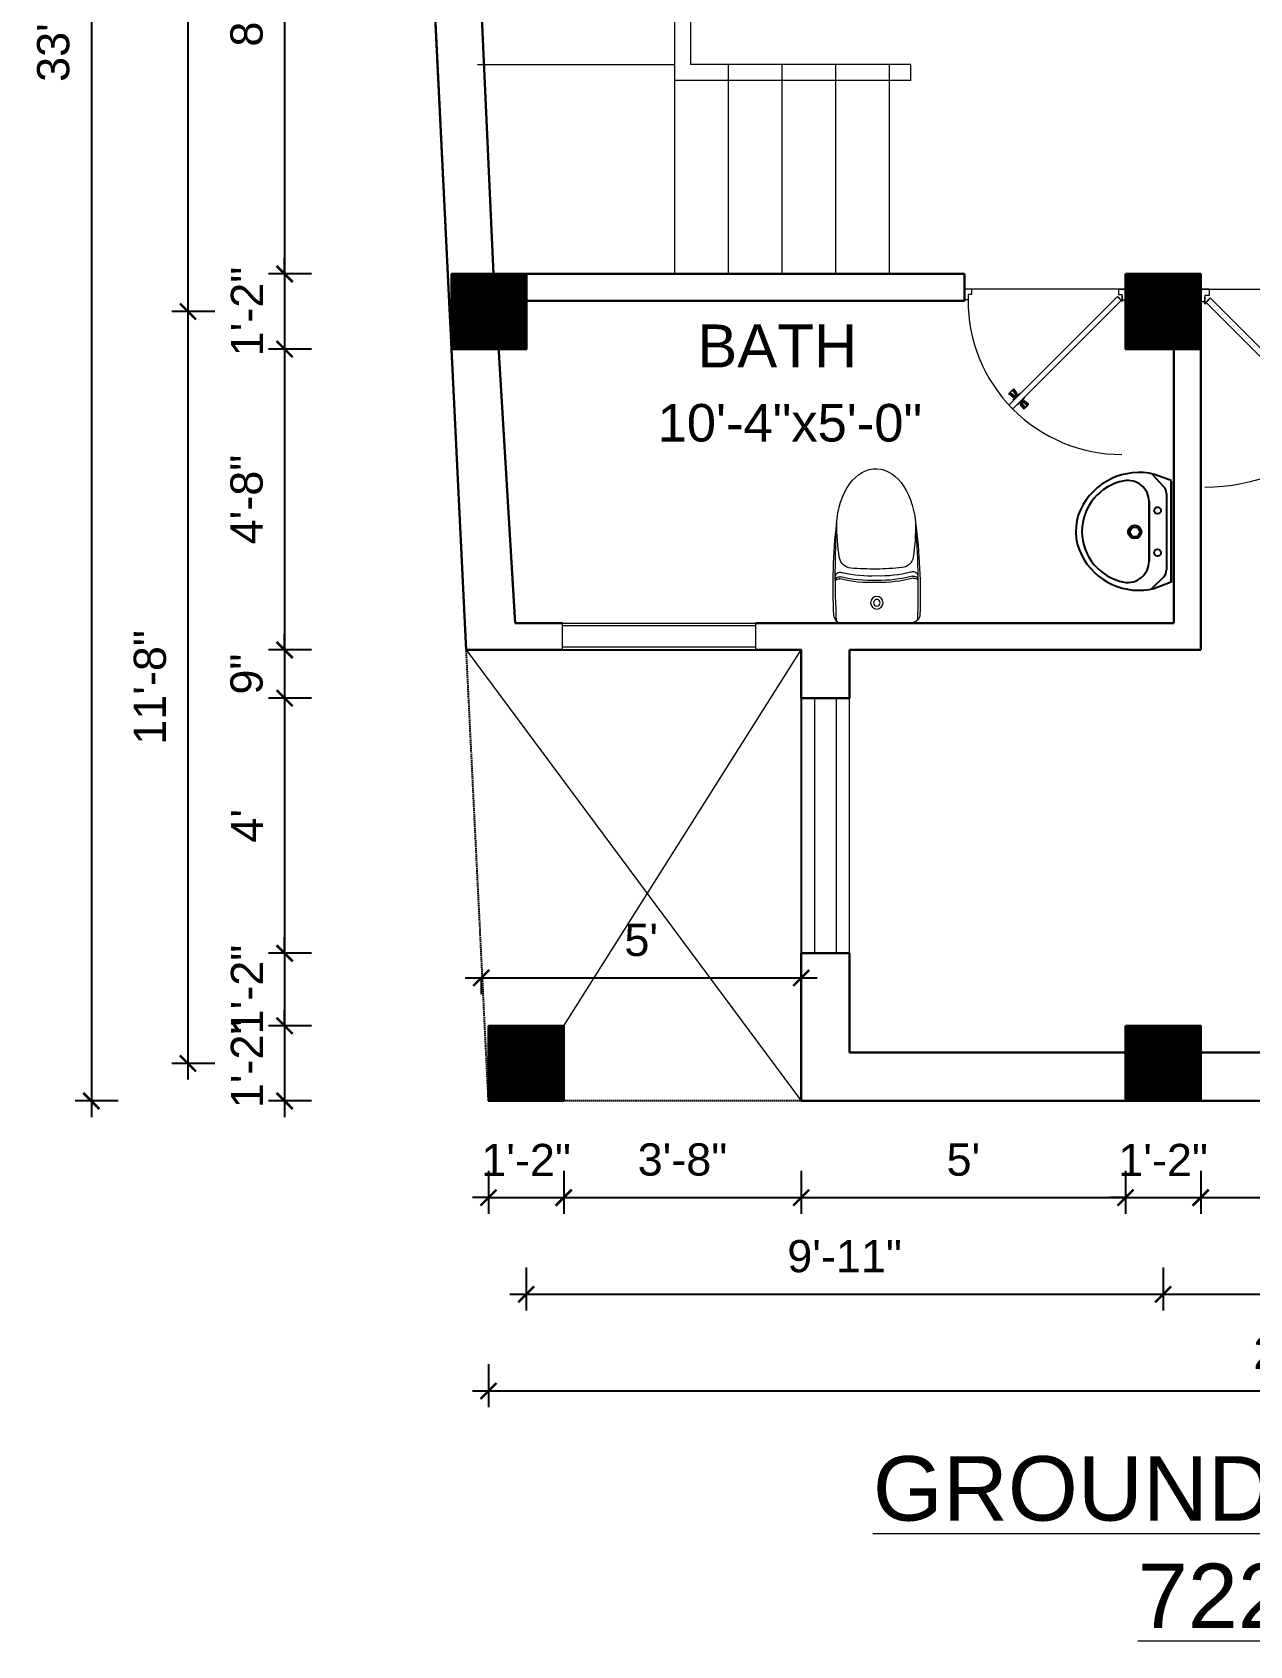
# Model space of a CAD drawing. Header units: inches. Extents: x -6683 to 26091, y -5972 to 4741.
# Drawn here: x 18865.5 to 19092.3, y -2571.6 to -2271.2 of the extents above; entities that cross this region are included whole.
import ezdxf

# ---------------------------------------------------------------- set-up
doc = ezdxf.new("R2010")
doc.units = ezdxf.units.IN
doc.header["$MEASUREMENT"] = 0
doc.linetypes.add('HIDDEN', pattern=[0.375, 0.25, -0.125])
for name, color, linetype, lineweight in [('A-FURN', 9, 'Continuous', 5), ('Dimension-0.13', 114, 'Continuous', 13), ('hatch-.09', 8, 'Continuous', 9), ('Label', 7, 'Continuous', 13), ('PUERTAS', 7, 'Continuous', 9), ('stair', 201, 'Continuous', 13), ('Text', 7, 'Continuous', 13), ('WALL', 12, 'Continuous', 30), ('wall2', 1, 'Continuous', 15), ('windoow', 4, 'Continuous', 5)]:
    doc.layers.add(name, color=color, linetype=linetype, lineweight=lineweight)
doc.layers.add('furniture', color=253, linetype='Continuous')
doc.styles.add('arial 1000', font='arial.ttf')
doc.styles.add('dim', font='arial.ttf', dxfattribs={"height": 7})
doc.styles.get("Standard").update_dxf_attribs({"font": 'arial.ttf'})
doc.dimstyles.new("1-8'", dxfattribs={"dimtxt": 6, "dimasz": 3, "dimexe": 3, "dimexo": 6, "dimgap": 4, "dimtad": 1, "dimdec": 0, "dimzin": 0, "dimdsep": 46, "dimlunit": 4, "dimtxsty": 'arial 1000', "dimblk": 'ARCHTICK', "dimcen": 8, "dimdle": 3, "dimclrt": 7, "dimazin": 0, "dimtfac": 1, "dimtdec": 0, "dimtix": 1, "dimtmove": 2, "dimatfit": 3, "dimfxl": 5, "dimfxlon": 1, "dimarcsym": 0})

# ---------------------------------------------------------------- blocks, each defined once
blk = doc.blocks.new('_ArchTick')
at = {"color": 0, "const_width": 0.15}
blk.add_lwpolyline([(-0.5, -0.5), (0.5, 0.5)], dxfattribs=at)
blk = doc.blocks.new('*D236')
at = {"layer": 'Defpoints', "color": 0, "transparency": 16777216}
for p in [(18949.11, -2442.66), (19008.7, -2442.66), (19008.7, -2447.26)]:
    blk.add_point(p, dxfattribs=at)
at = {"layer": 'wall2', "color": 0, "lineweight": -2, "transparency": 16777216}
for p, q in [((18946.11, -2447.26), (19011.7, -2447.26)), ((18949.11, -2447.26), (18949.11, -2450.26)), ((19008.7, -2447.26), (19008.7, -2450.26))]:
    blk.add_line(p, q, dxfattribs=at)
at = {"layer": 'wall2', "color": 0, "lineweight": -2, "transparency": 16777216, "xscale": 3, "yscale": 3, "zscale": 3, "rotation": 180}
blk.add_blockref('_ArchTick', (18949.11, -2447.26), dxfattribs=at)
at = {"layer": 'wall2', "color": 0, "lineweight": -2, "transparency": 16777216, "xscale": 3, "yscale": 3, "zscale": 3}
blk.add_blockref('_ArchTick', (19008.7, -2447.26), dxfattribs=at)
at = {"layer": 'wall2', "color": 7, "transparency": 16777216, "insert": (18978.91, -2440.21), "char_height": 6, "attachment_point": 5, "style": 'arial 1000'}
blk.add_mtext("5'", dxfattribs=at)
blk = doc.blocks.new('2ft6in')
at = {"layer": 'PUERTAS', "color": 2}
for p, q in [((0.84, 2.1), (21.02, 22.28)), ((21.71, 21.6), (1.47, 1.37)), ((18.33, 21.76), (18.31, 21.77)), ((21.71, 21.6), (21.02, 22.28)), ((21.18, 18.9), (21.2, 18.89)), ((0, 2), (0, 0)), ((0.6, 2), (0, 2)), ((1.33, 0), (0, 0)), ((0.6, 1.26), (0.6, 2.04)), ((0.67, 1.26), (0.6, 1.26)), ((0.67, 1.26), (0.67, 2.01)), ((0.67, 1), (0.67, 1.26)), ((1.33, 1), (0.67, 1)), ((1.31, 1.53), (0.79, 2.06)), ((1.36, 1.58), (0.81, 2.12)), ((1.36, 1.58), (1.31, 1.53)), ((1.47, 1.37), (1.31, 1.53)), ((1.33, 0), (1.33, 1)), ((28.67, 0), (28.67, 1)), ((28.67, 1), (29.33, 1)), ((28.67, 0), (30, 0)), ((29.33, 1), (29.33, 2)), ((29.33, 2), (30, 2)), ((30, 0), (30, 2))]:
    blk.add_line(p, q, dxfattribs=at)
at = {"layer": 'PUERTAS', "color": 8}
for p, q in [((18.81, 20.78), (18.04, 21.4)), ((18.86, 20.83), (18.08, 21.46)), ((18.95, 20.92), (18.2, 21.58)), ((18.44, 21.9), (18.31, 21.77)), ((19.07, 21.03), (18.34, 21.72)), ((18.44, 21.9), (18.56, 22.02)), ((18.58, 22.01), (18.56, 22.02)), ((19.3, 21.26), (18.61, 22)), ((19.42, 21.38), (18.75, 22.14)), ((19.51, 21.48), (18.88, 22.26)), ((19.55, 21.53), (18.93, 22.3)), ((19.4, 21.08), (19.31, 21.17)), ((19.47, 21.15), (19.38, 21.24)), ((19.51, 21.19), (19.42, 21.28)), ((19.53, 21.21), (19.44, 21.3)), ((19.7, 21.06), (19.51, 21.01)), ((19.89, 21.24), (19.58, 21.08)), ((20.07, 21.42), (19.64, 21.15)), ((18.91, 20.27), (19.19, 20.69)), ((19.13, 20.8), (19.03, 20.9)), ((19.15, 20.82), (19.05, 20.92)), ((19.09, 20.44), (19.25, 20.76)), ((19.19, 20.87), (19.1, 20.96)), ((19.25, 20.93), (19.16, 21.02)), ((19.28, 20.63), (19.32, 20.83)), ((19.43, 20.78), (19.4, 20.9)), ((19.55, 20.91), (19.43, 20.94)), ((19.69, 19.49), (20.12, 19.76)), ((19.87, 19.67), (20.18, 19.83)), ((20.06, 19.85), (20.25, 19.9)), ((20.21, 20), (20.33, 19.97)), ((20.21, 19.38), (20.83, 18.61)), ((20.23, 19.7), (20.32, 19.61)), ((20.25, 19.72), (20.34, 19.63)), ((20.25, 19.43), (20.88, 18.65)), ((20.29, 19.76), (20.38, 19.67)), ((20.33, 20.13), (20.36, 20.01)), ((20.34, 19.53), (21, 18.77)), ((20.36, 19.83), (20.45, 19.74)), ((20.48, 20.28), (20.44, 20.08)), ((20.46, 19.64), (21.14, 18.91)), ((20.5, 19.98), (20.6, 19.89)), ((20.67, 20.47), (20.51, 20.15)), ((20.85, 20.64), (20.57, 20.22)), ((20.57, 20.04), (20.66, 19.95)), ((20.61, 20.09), (20.7, 19.99)), ((20.63, 20.11), (20.72, 20.01)), ((20.69, 19.87), (21.42, 19.19)), ((20.81, 19.99), (21.56, 19.33)), ((20.9, 20.08), (21.68, 19.45)), ((20.95, 20.13), (21.72, 19.51)), ((21.32, 19.01), (21.2, 18.89)), ((21.32, 19.01), (21.44, 19.14)), ((21.43, 19.15), (21.44, 19.14)), ((0, 0), (30, 0))]:
    blk.add_line(p, q, dxfattribs=at)
at = {"layer": 'PUERTAS', "color": 1}
for p, q in [((18.06, 21.44), (18.48, 21.86)), ((18.74, 20.79), (18.06, 21.34)), ((18.08, 21.51), (18.45, 21.88)), ((18.11, 21.49), (18.08, 21.51)), ((18.82, 22.25), (18.45, 21.88)), ((18.9, 22.28), (18.48, 21.86)), ((18.84, 22.23), (18.82, 22.25)), ((18.83, 20.8), (19.18, 21.15)), ((19.54, 21.59), (18.99, 22.27)), ((19.02, 20.88), (19.24, 21.1)), ((19.54, 21.5), (19.18, 21.15)), ((19.45, 21.31), (19.24, 21.1)), ((19.55, 21.22), (19.33, 21.01)), ((19.45, 21.41), (19.45, 21.41)), ((19.54, 21.22), (19.45, 21.31)), ((19.64, 21.23), (19.64, 21.23)), ((19.74, 21.24), (19.73, 21.23)), ((20.12, 21.49), (19.74, 21.24)), ((20.22, 21.48), (20.22, 21.49)), ((18.84, 20.21), (19.1, 20.6)), ((18.85, 20.11), (18.84, 20.12)), ((18.92, 20.89), (18.93, 20.88)), ((19.12, 20.8), (19.03, 20.89)), ((19.1, 20.7), (19.11, 20.69)), ((19.1, 20.6), (19.1, 20.6)), ((19.11, 20.79), (19.33, 21.01)), ((19.53, 19.43), (19.54, 19.42)), ((19.64, 19.42), (20.02, 19.67)), ((20.02, 19.67), (20.03, 19.68)), ((20.12, 19.68), (20.12, 19.68)), ((20.21, 19.69), (20.43, 19.9)), ((20.22, 19.41), (20.57, 19.76)), ((20.22, 19.69), (20.31, 19.6)), ((20.22, 19.32), (20.76, 18.64)), ((20.31, 19.6), (20.52, 19.81)), ((20.31, 19.5), (20.31, 19.5)), ((20.65, 20.12), (20.43, 19.9)), ((20.74, 20.03), (20.52, 19.81)), ((20.93, 20.11), (20.57, 19.76)), ((20.64, 20.11), (20.73, 20.02)), ((20.66, 20.31), (20.65, 20.31)), ((20.65, 20.21), (20.65, 20.22)), ((20.91, 20.7), (20.66, 20.31)), ((20.84, 20.02), (20.83, 20.03)), ((20.86, 18.63), (21.28, 19.05)), ((20.91, 20.8), (20.91, 20.79)), ((20.91, 18.68), (20.94, 18.66)), ((20.94, 18.66), (21.31, 19.03)), ((21.02, 20.12), (21.7, 19.57)), ((21.7, 19.47), (21.28, 19.05)), ((21.67, 19.4), (21.31, 19.03)), ((21.65, 19.42), (21.67, 19.4))]:
    blk.add_line(p, q, dxfattribs=at)
at = {"layer": 'PUERTAS', "color": 2}
for radius in [0.129, 0.0627]:
    blk.add_circle((0.68, 2.14), radius, dxfattribs=at)
at = {"layer": 'PUERTAS', "color": 8}
blk.add_arc((0.68, 2.14), 28.65, 359.7285, 90.0333, dxfattribs=at)
at = {"layer": 'PUERTAS', "color": 1}
for centre, start, end in [((18.94, 22.23), 38.9236, 135), ((19.4, 21.36), 315, 45), ((19.49, 21.55), 315, 38.9236), ((19.6, 21.18), 50.2572, 135), ((19.68, 21.28), 230.2572, 315), ((20.17, 21.44), 45, 135), ((18.78, 20.84), 231.0764, 315), ((18.89, 20.16), 135, 225), ((18.97, 20.93), 225, 315), ((19.16, 20.74), 135, 219.7428), ((19.06, 20.65), 315, 39.7428), ((19.59, 19.47), 225, 315), ((20.07, 19.63), 50.2572, 135), ((20.16, 19.73), 230.2572, 315), ((20.27, 19.36), 135, 218.9236), ((20.35, 19.55), 135, 225), ((20.7, 20.26), 135, 219.7428), ((20.6, 20.17), 315, 39.7428), ((20.78, 19.98), 45, 135), ((20.82, 18.68), 218.9236, 315), ((20.87, 20.75), 315, 45), ((20.98, 20.07), 51.0764, 135), ((21.65, 19.52), 315, 51.0764)]:
    blk.add_arc(centre, 0.0667, start, end, dxfattribs=at)
blk = doc.blocks.new('*U40')
at = {"color": 3, "xscale": -1}
blk.add_blockref('2ft6in', (42, 0), dxfattribs=at)
blk = doc.blocks.new('3ft')
at = {"layer": 'PUERTAS', "color": 2}
for p, q in [((1.01, 2.52), (25.23, 26.74)), ((26.05, 25.92), (1.77, 1.64)), ((21.99, 26.11), (21.98, 26.13)), ((26.05, 25.92), (25.23, 26.74)), ((25.42, 22.68), (25.43, 22.67)), ((0, 2.4), (0, 0)), ((0.72, 2.4), (0, 2.4)), ((1.6, 0), (0, 0)), ((0.72, 1.52), (0.72, 2.44)), ((0.8, 1.52), (0.72, 1.52)), ((0.8, 1.52), (0.8, 2.41)), ((0.8, 1.2), (0.8, 1.52)), ((1.6, 1.2), (0.8, 1.2)), ((1.57, 1.84), (0.94, 2.47)), ((1.63, 1.89), (0.97, 2.55)), ((1.63, 1.89), (1.57, 1.84)), ((1.77, 1.64), (1.57, 1.84)), ((1.6, 0), (1.6, 1.2)), ((34.4, 0), (34.4, 1.2)), ((34.4, 1.2), (35.2, 1.2)), ((34.4, 0), (36, 0)), ((35.2, 1.2), (35.2, 2.4)), ((35.2, 2.4), (36, 2.4)), ((36, 0), (36, 2.4))]:
    blk.add_line(p, q, dxfattribs=at)
at = {"layer": 'PUERTAS', "color": 8}
for p, q in [((22.57, 24.94), (21.65, 25.68)), ((22.63, 24.99), (21.69, 25.75)), ((22.74, 25.1), (21.84, 25.9)), ((22.13, 26.28), (21.98, 26.13)), ((22.88, 25.24), (22.01, 26.06)), ((22.13, 26.28), (22.27, 26.42)), ((22.29, 26.41), (22.27, 26.42)), ((23.16, 25.52), (22.34, 26.39)), ((23.3, 25.66), (22.5, 26.56)), ((23.41, 25.77), (22.65, 26.71)), ((22.69, 24.32), (23.02, 24.83)), ((23.46, 25.83), (22.72, 26.75)), ((22.95, 24.96), (22.84, 25.07)), ((22.98, 24.99), (22.86, 25.1)), ((23.03, 25.04), (22.91, 25.15)), ((22.91, 24.53), (23.1, 24.91)), ((23.11, 25.12), (22.99, 25.23)), ((23.13, 24.76), (23.18, 24.99)), ((23.28, 25.3), (23.17, 25.41)), ((23.36, 25.37), (23.25, 25.49)), ((23.31, 24.94), (23.28, 25.08)), ((23.41, 25.43), (23.3, 25.54)), ((23.46, 25.09), (23.32, 25.13)), ((23.44, 25.45), (23.33, 25.56)), ((23.64, 25.27), (23.41, 25.22)), ((23.87, 25.49), (23.49, 25.3)), ((24.08, 25.71), (23.57, 25.38)), ((24.4, 24.15), (24.43, 24.01)), ((24.58, 24.33), (24.52, 24.1)), ((24.8, 24.56), (24.61, 24.18)), ((25.02, 24.77), (24.68, 24.26)), ((24.68, 24.05), (24.79, 23.94)), ((24.73, 24.1), (24.85, 23.99)), ((24.76, 24.13), (24.87, 24.02)), ((25.08, 24.1), (26.02, 23.34)), ((25.14, 24.15), (26.06, 23.41)), ((23.63, 23.38), (24.14, 23.72)), ((23.84, 23.6), (24.22, 23.79)), ((24.07, 23.82), (24.3, 23.88)), ((24.25, 24), (24.39, 23.97)), ((24.25, 23.26), (24.99, 22.34)), ((24.27, 23.64), (24.38, 23.53)), ((24.3, 23.67), (24.41, 23.56)), ((24.3, 23.32), (25.06, 22.38)), ((24.35, 23.72), (24.46, 23.61)), ((24.41, 23.43), (25.2, 22.53)), ((24.43, 23.8), (24.54, 23.69)), ((24.55, 23.57), (25.37, 22.7)), ((24.6, 23.97), (24.72, 23.86)), ((24.83, 23.85), (25.7, 23.03)), ((24.97, 23.99), (25.87, 23.2)), ((25.58, 22.82), (25.43, 22.67)), ((25.58, 22.82), (25.73, 22.97)), ((25.72, 22.98), (25.73, 22.97)), ((0, 0), (36, 0))]:
    blk.add_line(p, q, dxfattribs=at)
at = {"layer": 'PUERTAS', "color": 1}
for p, q in [((21.67, 25.73), (22.17, 26.23)), ((22.49, 24.95), (21.67, 25.61)), ((21.7, 25.82), (22.14, 26.26)), ((21.73, 25.79), (21.7, 25.82)), ((22.58, 26.7), (22.14, 26.26)), ((22.67, 26.73), (22.17, 26.23)), ((22.61, 26.67), (22.58, 26.7)), ((22.6, 24.96), (23.02, 25.38)), ((22.61, 24.25), (22.92, 24.72)), ((22.62, 24.13), (22.61, 24.14)), ((22.7, 25.07), (22.71, 25.06)), ((23.45, 25.91), (22.79, 26.73)), ((22.82, 25.06), (23.08, 25.32)), ((22.94, 24.95), (22.83, 25.07)), ((22.92, 24.72), (22.92, 24.72)), ((22.93, 24.94), (23.19, 25.21)), ((22.93, 24.84), (22.93, 24.83)), ((23.44, 25.81), (23.02, 25.38)), ((23.34, 25.58), (23.08, 25.32)), ((23.46, 25.47), (23.19, 25.21)), ((23.33, 25.7), (23.34, 25.69)), ((23.45, 25.46), (23.33, 25.57)), ((23.57, 25.47), (23.57, 25.47)), ((24.15, 25.79), (23.68, 25.48)), ((23.68, 25.48), (23.68, 25.48)), ((24.27, 25.78), (24.26, 25.79)), ((24.78, 24.15), (24.51, 23.89)), ((25.11, 24.14), (24.69, 23.71)), ((24.77, 24.14), (24.88, 24.03)), ((24.79, 24.38), (24.78, 24.37)), ((24.78, 24.26), (24.78, 24.26)), ((25.1, 24.84), (24.79, 24.38)), ((25.09, 24.96), (25.1, 24.95)), ((25.22, 24.14), (26.03, 23.48)), ((23.44, 23.31), (23.45, 23.3)), ((23.56, 23.3), (24.03, 23.61)), ((24.03, 23.61), (24.03, 23.62)), ((24.14, 23.62), (24.14, 23.62)), ((24.25, 23.62), (24.51, 23.89)), ((24.26, 23.29), (24.69, 23.71)), ((24.26, 23.63), (24.37, 23.52)), ((24.26, 23.18), (24.92, 22.37)), ((24.37, 23.52), (24.63, 23.77)), ((24.37, 23.4), (24.37, 23.4)), ((24.89, 24.03), (24.63, 23.77)), ((25, 24.03), (25, 24.03)), ((25.04, 22.36), (25.54, 22.86)), ((25.1, 22.42), (25.13, 22.39)), ((25.13, 22.39), (25.57, 22.83)), ((26.04, 23.37), (25.54, 22.86)), ((26.01, 23.27), (25.57, 22.83)), ((25.98, 23.3), (26.01, 23.27))]:
    blk.add_line(p, q, dxfattribs=at)
at = {"layer": 'PUERTAS', "color": 2}
for radius in [0.155, 0.0752]:
    blk.add_circle((0.82, 2.56), radius, dxfattribs=at)
at = {"layer": 'PUERTAS', "color": 8}
blk.add_arc((0.82, 2.56), 34.38, 359.7285, 90.0333, dxfattribs=at)
at = {"layer": 'PUERTAS', "color": 1}
for centre, start, end in [((22.54, 25.01), 231.0764, 315), ((22.67, 24.2), 135, 225), ((22.73, 26.68), 38.9236, 135), ((22.77, 25.12), 225, 315), ((22.99, 24.89), 135, 219.7428), ((22.87, 24.78), 315, 39.7428), ((23.28, 25.63), 315, 45), ((23.39, 25.86), 315, 38.9236), ((23.51, 25.41), 50.2572, 135), ((23.62, 25.53), 230.2572, 315), ((24.2, 25.73), 45, 135), ((24.84, 24.31), 135, 219.7428), ((24.72, 24.21), 315, 39.7428), ((24.94, 23.98), 45, 135), ((25.04, 24.89), 315, 45), ((25.17, 24.08), 51.0764, 135), ((23.51, 23.36), 225, 315), ((24.09, 23.56), 50.2572, 135), ((24.2, 23.68), 230.2572, 315), ((24.32, 23.23), 135, 218.9236), ((24.42, 23.46), 135, 225), ((24.98, 22.42), 218.9236, 315), ((25.98, 23.42), 315, 51.0764)]:
    blk.add_arc(centre, 0.08, start, end, dxfattribs=at)
blk = doc.blocks.new('*U43')
at = {"color": 3}
blk.add_blockref('3ft', (0, 0), dxfattribs=at)
blk = doc.blocks.new('A$C2BC6131C')
at = {"layer": 'A-FURN', "color": 8}
for p in [(0, 163.5), (0, -163.5)]:
    blk.add_line(p, (0, 0), dxfattribs=at)
for radius in [29.6, 16.1]:
    blk.add_circle((95.9, 0), radius, dxfattribs=at)
for centre, radius, start, end in [((40, 163.5), 40, 92.59988, 180), ((197, -4116.4), 4311.6, 86.30057, 92.47118), ((155.1, -2371.3), 2577.4, 82.86641, 92.59988), ((793.4, 23.7), 602, 165.61847, 182.25332), ((201.9, 176.4), 18.8, 342.35932, 95.93155), ((192.7, 178.4), 18.2, 343.38126, 66.47238), ((793.4, 23.7), 592, 165.61847, 182.25332), ((773.9, 23.7), 552, 165.61847, 182.45753), ((217.8, 172), 24.1, 332.20328, 71.94045), ((320.7, 115.7), 60, 100.47011, 174.60795), ((468.5, -913.5), 1099.7, 89.65189, 98.29697), ((1633.1, -8.2), 1378.2, 174.60795, 179.65911), ((1633.1, 8.2), 1378.2, 180.34089, 185.39205), ((793.4, -23.7), 602, 177.74668, 194.38153), ((793.4, -23.7), 592, 177.74668, 194.38153), ((773.9, -23.7), 552, 177.54247, 194.38153), ((320.7, -115.7), 60, 185.39205, 259.52989), ((40, -163.5), 40, 180, 267.40012), ((197, 4116.4), 4311.6, 267.52882, 273.69943), ((155.1, 2371.3), 2577.4, 267.40012, 277.13359), ((201.9, -176.4), 18.8, 264.06845, 17.64068), ((192.7, -178.4), 18.2, 293.52762, 16.61874), ((217.8, -172), 24.1, 288.05955, 27.79672), ((468.5, 913.5), 1099.7, 261.70303, 270.34811)]:
    blk.add_arc(centre, radius, start, end, dxfattribs=at)
blk.add_ellipse((440.7, 0), major_axis=(-289.3, 0), ratio=0.648116, start_param=1.570796, end_param=4.592942, dxfattribs=at)
blk = doc.blocks.new('A$C2C8E2855')
at = {"color": 3}
for p, q in [((49.5, -117.7), (20, -196.2)), ((530.2, -117.7), (49.5, -117.7)), ((52.4, -117.7), (529.2, -117.7)), ((110.9, -140.2), (470.9, -140.2)), ((530.2, -117.7), (559.7, -196.2)), ((76.7, -153.7), (18.7, -208.2)), ((149.1, -222.9), (431, -222.9)), ((431, -222.9), (149.1, -222.9)), ((506.5, -155.1), (563.4, -212.8))]:
    blk.add_line(p, q, dxfattribs=at)
for centre, radius in [((190.8, -182.7), 16.3), ((390.8, -182.7), 16.3), ((292.2, -290.1), 31.6), ((292.2, -290.1), 23)]:
    blk.add_circle(centre, radius, dxfattribs=at)
for centre, radius, start, end in [((110.9, -190.2), 50, 90, 133.18096), ((470.9, -190.2), 50, 44.56072, 90), ((318.3, -269.6), 307.1, 166.17513, 244.72963), ((149.1, -322.9), 100, 90, 190.56023), ((261.4, -269.6), 307.1, 297.06391, 13.82487), ((431, -322.9), 100, 349.43977, 90), ((290.1, -296.6), 243.4, 190.56023, 349.43977), ((289.7, -319.1), 250.2, 245.80711, 296.46282), ((318.3, -269.6), 307.1, 266.58899, 266.59358)]:
    blk.add_arc(centre, radius, start, end, dxfattribs=at)
at = {"color": 3, "width": 0.8, "flags": 9}
for tag in ['XSIZE', 'YSIZE']:
    blk.add_attdef(tag, (289.9, -117.7), '', height=0.5, dxfattribs=at)
blk = doc.blocks.new('*D237')
at = {"layer": 'Defpoints', "color": 0, "transparency": 16777216}
for p in [(18950.47, -2470.16), (18964.47, -2470.16), (18964.47, -2488.16)]:
    blk.add_point(p, dxfattribs=at)
at = {"layer": 'Dimension-0.13', "color": 0, "lineweight": -2, "transparency": 16777216}
for p, q in [((18950.47, -2483.16), (18950.47, -2491.16)), ((18964.47, -2483.16), (18964.47, -2491.16)), ((18950.47, -2488.16), (18947.47, -2488.16)), ((18950.47, -2488.16), (18964.47, -2488.16)), ((18964.47, -2488.16), (18967.47, -2488.16))]:
    blk.add_line(p, q, dxfattribs=at)
at = {"layer": 'Dimension-0.13', "color": 0, "lineweight": -2, "transparency": 16777216, "xscale": 3, "yscale": 3, "zscale": 3}
blk.add_blockref('_ArchTick', (18950.47, -2488.16), dxfattribs=at)
at = {"layer": 'Dimension-0.13', "color": 0, "lineweight": -2, "transparency": 16777216, "xscale": 3, "yscale": 3, "zscale": 3, "rotation": 180}
blk.add_blockref('_ArchTick', (18964.47, -2488.16), dxfattribs=at)
at = {"layer": 'Dimension-0.13', "color": 7, "transparency": 16777216, "insert": (18957.47, -2481.15), "char_height": 6, "attachment_point": 5, "style": 'arial 1000'}
blk.add_mtext('1\'-2"', dxfattribs=at)
blk = doc.blocks.new('*D238')
at = {"layer": 'Defpoints', "color": 0, "transparency": 16777216}
for p in [(18964.47, -2470.16), (19008.7, -2470.16), (19008.7, -2488.16)]:
    blk.add_point(p, dxfattribs=at)
at = {"layer": 'Dimension-0.13', "color": 0, "lineweight": -2, "transparency": 16777216}
for p, q in [((18964.47, -2483.16), (18964.47, -2491.16)), ((19008.7, -2483.16), (19008.7, -2491.16)), ((18961.47, -2488.16), (19011.7, -2488.16))]:
    blk.add_line(p, q, dxfattribs=at)
at = {"layer": 'Dimension-0.13', "color": 0, "lineweight": -2, "transparency": 16777216, "xscale": 3, "yscale": 3, "zscale": 3, "rotation": 180}
blk.add_blockref('_ArchTick', (18964.47, -2488.16), dxfattribs=at)
at = {"layer": 'Dimension-0.13', "color": 0, "lineweight": -2, "transparency": 16777216, "xscale": 3, "yscale": 3, "zscale": 3}
blk.add_blockref('_ArchTick', (19008.7, -2488.16), dxfattribs=at)
at = {"layer": 'Dimension-0.13', "color": 7, "transparency": 16777216, "insert": (18986.59, -2481.09), "char_height": 6, "attachment_point": 5, "style": 'arial 1000'}
blk.add_mtext('3\'-8"', dxfattribs=at)
blk = doc.blocks.new('*D239')
at = {"layer": 'Defpoints', "color": 0, "transparency": 16777216}
for p in [(19008.7, -2470.16), (19069.12, -2470.16), (19069.12, -2488.16)]:
    blk.add_point(p, dxfattribs=at)
at = {"layer": 'Dimension-0.13', "color": 0, "lineweight": -2, "transparency": 16777216}
for p, q in [((19008.7, -2483.16), (19008.7, -2491.16)), ((19069.12, -2483.16), (19069.12, -2491.16)), ((19005.7, -2488.16), (19072.12, -2488.16))]:
    blk.add_line(p, q, dxfattribs=at)
at = {"layer": 'Dimension-0.13', "color": 0, "lineweight": -2, "transparency": 16777216, "xscale": 3, "yscale": 3, "zscale": 3, "rotation": 180}
blk.add_blockref('_ArchTick', (19008.7, -2488.16), dxfattribs=at)
at = {"layer": 'Dimension-0.13', "color": 0, "lineweight": -2, "transparency": 16777216, "xscale": 3, "yscale": 3, "zscale": 3}
blk.add_blockref('_ArchTick', (19069.12, -2488.16), dxfattribs=at)
at = {"layer": 'Dimension-0.13', "color": 7, "transparency": 16777216, "insert": (19038.91, -2481.11), "char_height": 6, "attachment_point": 5, "style": 'arial 1000'}
blk.add_mtext("5'", dxfattribs=at)
blk = doc.blocks.new('*D252')
at = {"layer": 'Defpoints', "color": 0, "transparency": 16777216}
for p in [(19069.12, -2470.16), (19083.12, -2470.16), (19083.12, -2488.16)]:
    blk.add_point(p, dxfattribs=at)
at = {"layer": 'Dimension-0.13', "color": 0, "lineweight": -2, "transparency": 16777216}
for p, q in [((19069.12, -2483.16), (19069.12, -2491.16)), ((19083.12, -2483.16), (19083.12, -2491.16)), ((19069.12, -2488.16), (19066.12, -2488.16)), ((19069.12, -2488.16), (19083.12, -2488.16)), ((19083.12, -2488.16), (19086.12, -2488.16))]:
    blk.add_line(p, q, dxfattribs=at)
at = {"layer": 'Dimension-0.13', "color": 0, "lineweight": -2, "transparency": 16777216, "xscale": 3, "yscale": 3, "zscale": 3}
blk.add_blockref('_ArchTick', (19069.12, -2488.16), dxfattribs=at)
at = {"layer": 'Dimension-0.13', "color": 0, "lineweight": -2, "transparency": 16777216, "xscale": 3, "yscale": 3, "zscale": 3, "rotation": 180}
blk.add_blockref('_ArchTick', (19083.12, -2488.16), dxfattribs=at)
at = {"layer": 'Dimension-0.13', "color": 7, "transparency": 16777216, "insert": (19076.12, -2481.15), "char_height": 6, "attachment_point": 5, "style": 'arial 1000'}
blk.add_mtext('1\'-2"', dxfattribs=at)
blk = doc.blocks.new('*D253')
at = {"layer": 'Defpoints', "color": 0, "transparency": 16777216}
for p in [(19083.12, -2470.16), (19242.74, -2470.16), (19242.74, -2488.16)]:
    blk.add_point(p, dxfattribs=at)
at = {"layer": 'Dimension-0.13', "color": 0, "lineweight": -2, "transparency": 16777216}
for p, q in [((19083.12, -2483.16), (19083.12, -2491.16)), ((19242.74, -2483.16), (19242.74, -2491.16)), ((19080.12, -2488.16), (19245.74, -2488.16))]:
    blk.add_line(p, q, dxfattribs=at)
at = {"layer": 'Dimension-0.13', "color": 0, "lineweight": -2, "transparency": 16777216, "xscale": 3, "yscale": 3, "zscale": 3, "rotation": 180}
blk.add_blockref('_ArchTick', (19083.12, -2488.16), dxfattribs=at)
at = {"layer": 'Dimension-0.13', "color": 0, "lineweight": -2, "transparency": 16777216, "xscale": 3, "yscale": 3, "zscale": 3}
blk.add_blockref('_ArchTick', (19242.74, -2488.16), dxfattribs=at)
at = {"layer": 'Dimension-0.13', "color": 7, "transparency": 16777216, "insert": (19162.93, -2481.09), "char_height": 6, "attachment_point": 5, "style": 'arial 1000'}
blk.add_mtext('13\'-4"', dxfattribs=at)
blk = doc.blocks.new('*D235')
at = {"layer": 'Defpoints', "color": 0, "transparency": 16777216}
for p in [(18957.47, -2475.84), (19076.12, -2475.84), (19076.12, -2506.16)]:
    blk.add_point(p, dxfattribs=at)
at = {"layer": 'Dimension-0.13', "color": 0, "lineweight": -2, "transparency": 16777216}
for p, q in [((18957.47, -2501.16), (18957.47, -2509.16)), ((19076.12, -2501.16), (19076.12, -2509.16)), ((18954.47, -2506.16), (19079.12, -2506.16))]:
    blk.add_line(p, q, dxfattribs=at)
at = {"layer": 'Dimension-0.13', "color": 0, "lineweight": -2, "transparency": 16777216, "xscale": 3, "yscale": 3, "zscale": 3, "rotation": 180}
blk.add_blockref('_ArchTick', (18957.47, -2506.16), dxfattribs=at)
at = {"layer": 'Dimension-0.13', "color": 0, "lineweight": -2, "transparency": 16777216, "xscale": 3, "yscale": 3, "zscale": 3}
blk.add_blockref('_ArchTick', (19076.12, -2506.16), dxfattribs=at)
at = {"layer": 'Dimension-0.13', "color": 7, "transparency": 16777216, "insert": (19016.79, -2499.09), "char_height": 6, "attachment_point": 5, "style": 'arial 1000'}
blk.add_mtext('9\'-11"', dxfattribs=at)
blk = doc.blocks.new('*D234')
at = {"layer": 'Defpoints', "color": 0, "transparency": 16777216}
for p in [(19076.12, -2475.84), (19249.74, -2475.84), (19249.74, -2506.16)]:
    blk.add_point(p, dxfattribs=at)
at = {"layer": 'Dimension-0.13', "color": 0, "lineweight": -2, "transparency": 16777216}
for p, q in [((19076.12, -2501.16), (19076.12, -2509.16)), ((19249.74, -2501.16), (19249.74, -2509.16)), ((19073.12, -2506.16), (19252.74, -2506.16))]:
    blk.add_line(p, q, dxfattribs=at)
at = {"layer": 'Dimension-0.13', "color": 0, "lineweight": -2, "transparency": 16777216, "xscale": 3, "yscale": 3, "zscale": 3, "rotation": 180}
blk.add_blockref('_ArchTick', (19076.12, -2506.16), dxfattribs=at)
at = {"layer": 'Dimension-0.13', "color": 0, "lineweight": -2, "transparency": 16777216, "xscale": 3, "yscale": 3, "zscale": 3}
blk.add_blockref('_ArchTick', (19249.74, -2506.16), dxfattribs=at)
at = {"layer": 'Dimension-0.13', "color": 7, "transparency": 16777216, "insert": (19162.93, -2499.09), "char_height": 6, "attachment_point": 5, "style": 'arial 1000'}
blk.add_mtext('14\'-6"', dxfattribs=at)
blk = doc.blocks.new('*D250')
at = {"layer": 'Defpoints', "color": 0, "transparency": 16777216}
for p in [(18950.47, -2470.16), (19256.74, -2470.16), (19256.74, -2524.16)]:
    blk.add_point(p, dxfattribs=at)
at = {"layer": 'Dimension-0.13', "color": 0, "lineweight": -2, "transparency": 16777216}
for p, q in [((18950.47, -2519.16), (18950.47, -2527.16)), ((19256.74, -2519.16), (19256.74, -2527.16)), ((18947.47, -2524.16), (19259.74, -2524.16))]:
    blk.add_line(p, q, dxfattribs=at)
at = {"layer": 'Dimension-0.13', "color": 0, "lineweight": -2, "transparency": 16777216, "xscale": 3, "yscale": 3, "zscale": 3, "rotation": 180}
blk.add_blockref('_ArchTick', (18950.47, -2524.16), dxfattribs=at)
at = {"layer": 'Dimension-0.13', "color": 0, "lineweight": -2, "transparency": 16777216, "xscale": 3, "yscale": 3, "zscale": 3}
blk.add_blockref('_ArchTick', (19256.74, -2524.16), dxfattribs=at)
at = {"layer": 'Dimension-0.13', "color": 7, "transparency": 16777216, "insert": (19103.6, -2517.09), "char_height": 6, "attachment_point": 5, "style": 'arial 1000'}
blk.add_mtext('25\'-6"', dxfattribs=at)
blk = doc.blocks.new('*D257')
at = {"layer": 'Defpoints', "color": 0, "transparency": 16777216}
for p in [(18931.18, -2064.65), (18876.49, -2470.16), (18950.47, -2470.16)]:
    blk.add_point(p, dxfattribs=at)
at = {"layer": 'Dimension-0.13', "color": 0, "lineweight": -2, "transparency": 16777216}
for p, q in [((18876.49, -2061.65), (18876.49, -2473.16)), ((18881.49, -2064.65), (18873.49, -2064.65)), ((18881.49, -2470.16), (18873.49, -2470.16))]:
    blk.add_line(p, q, dxfattribs=at)
at = {"layer": 'Dimension-0.13', "color": 0, "lineweight": -2, "transparency": 16777216, "xscale": 3, "yscale": 3, "zscale": 3}
for p, rotation in [((18876.49, -2064.65), 90), ((18876.49, -2470.16), 270)]:
    blk.add_blockref('_ArchTick', p, dxfattribs=dict(at, rotation=rotation))
at = {"layer": 'Dimension-0.13', "color": 7, "transparency": 16777216, "insert": (18869.42, -2267.4), "char_height": 6, "attachment_point": 5, "rotation": 90, "style": 'arial 1000'}
blk.add_mtext('33\'-10"', dxfattribs=at)
blk = doc.blocks.new('*D278')
at = {"layer": 'Defpoints', "color": 0, "transparency": 16777216}
for p in [(18937.66, -2210.16), (18912.49, -2316.16), (18943.57, -2316.16)]:
    blk.add_point(p, dxfattribs=at)
at = {"layer": 'Dimension-0.13', "color": 0, "lineweight": -2, "transparency": 16777216}
for p, q in [((18912.49, -2207.16), (18912.49, -2319.16)), ((18917.49, -2210.16), (18909.49, -2210.16)), ((18917.49, -2316.16), (18909.49, -2316.16))]:
    blk.add_line(p, q, dxfattribs=at)
at = {"layer": 'Dimension-0.13', "color": 0, "lineweight": -2, "transparency": 16777216, "xscale": 3, "yscale": 3, "zscale": 3}
for p, rotation in [((18912.49, -2210.16), 90), ((18912.49, -2316.16), 270)]:
    blk.add_blockref('_ArchTick', p, dxfattribs=dict(at, rotation=rotation))
at = {"layer": 'Dimension-0.13', "color": 7, "transparency": 16777216, "insert": (18905.43, -2263.16), "char_height": 6, "attachment_point": 5, "rotation": 90, "style": 'arial 1000'}
blk.add_mtext('8\'-10"', dxfattribs=at)
blk = doc.blocks.new('*D279')
at = {"layer": 'Defpoints', "color": 0, "transparency": 16777216}
for p in [(18943.57, -2316.16), (18912.49, -2330.16), (18943.57, -2330.16)]:
    blk.add_point(p, dxfattribs=at)
at = {"layer": 'Dimension-0.13', "color": 0, "lineweight": -2, "transparency": 16777216}
for p, q in [((18912.49, -2316.16), (18912.49, -2313.16)), ((18917.49, -2316.16), (18909.49, -2316.16)), ((18912.49, -2316.16), (18912.49, -2330.16)), ((18917.49, -2330.16), (18909.49, -2330.16)), ((18912.49, -2330.16), (18912.49, -2333.16))]:
    blk.add_line(p, q, dxfattribs=at)
at = {"layer": 'Dimension-0.13', "color": 0, "lineweight": -2, "transparency": 16777216, "xscale": 3, "yscale": 3, "zscale": 3}
for p, rotation in [((18912.49, -2316.16), 270), ((18912.49, -2330.16), 90)]:
    blk.add_blockref('_ArchTick', p, dxfattribs=dict(at, rotation=rotation))
at = {"layer": 'Dimension-0.13', "color": 7, "transparency": 16777216, "insert": (18905.48, -2323.16), "char_height": 6, "attachment_point": 5, "rotation": 90, "style": 'arial 1000'}
blk.add_mtext('1\'-2"', dxfattribs=at)
blk = doc.blocks.new('*D280')
at = {"layer": 'Defpoints', "color": 0, "transparency": 16777216}
for p in [(18943.57, -2330.16), (18912.49, -2386.18), (18946.33, -2386.18)]:
    blk.add_point(p, dxfattribs=at)
at = {"layer": 'Dimension-0.13', "color": 0, "lineweight": -2, "transparency": 16777216}
for p, q in [((18912.49, -2327.16), (18912.49, -2389.18)), ((18917.49, -2330.16), (18909.49, -2330.16)), ((18917.49, -2386.18), (18909.49, -2386.18))]:
    blk.add_line(p, q, dxfattribs=at)
at = {"layer": 'Dimension-0.13', "color": 0, "lineweight": -2, "transparency": 16777216, "xscale": 3, "yscale": 3, "zscale": 3}
for p, rotation in [((18912.49, -2330.16), 90), ((18912.49, -2386.18), 270)]:
    blk.add_blockref('_ArchTick', p, dxfattribs=dict(at, rotation=rotation))
at = {"layer": 'Dimension-0.13', "color": 7, "transparency": 16777216, "insert": (18905.43, -2358.17), "char_height": 6, "attachment_point": 5, "rotation": 90, "style": 'arial 1000'}
blk.add_mtext('4\'-8"', dxfattribs=at)
blk = doc.blocks.new('*D281')
at = {"layer": 'Defpoints', "color": 0, "transparency": 16777216}
for p in [(18946.33, -2386.18), (18912.49, -2395.16), (19008.7, -2395.16)]:
    blk.add_point(p, dxfattribs=at)
at = {"layer": 'Dimension-0.13', "color": 0, "lineweight": -2, "transparency": 16777216}
for p, q in [((18912.49, -2386.18), (18912.49, -2383.18)), ((18917.49, -2386.18), (18909.49, -2386.18)), ((18912.49, -2386.18), (18912.49, -2395.16)), ((18917.49, -2395.16), (18909.49, -2395.16)), ((18912.49, -2395.16), (18912.49, -2398.16))]:
    blk.add_line(p, q, dxfattribs=at)
at = {"layer": 'Dimension-0.13', "color": 0, "lineweight": -2, "transparency": 16777216, "xscale": 3, "yscale": 3, "zscale": 3}
for p, rotation in [((18912.49, -2386.18), 270), ((18912.49, -2395.16), 90)]:
    blk.add_blockref('_ArchTick', p, dxfattribs=dict(at, rotation=rotation))
at = {"layer": 'Dimension-0.13', "color": 7, "transparency": 16777216, "insert": (18905.43, -2390.67), "char_height": 6, "attachment_point": 5, "rotation": 90, "style": 'arial 1000'}
blk.add_mtext('9"', dxfattribs=at)
blk = doc.blocks.new('*D282')
at = {"layer": 'Defpoints', "color": 0, "transparency": 16777216}
for p in [(19008.7, -2395.16), (18912.49, -2442.66), (19008.7, -2442.66)]:
    blk.add_point(p, dxfattribs=at)
at = {"layer": 'Dimension-0.13', "color": 0, "lineweight": -2, "transparency": 16777216}
for p, q in [((18912.49, -2392.16), (18912.49, -2445.66)), ((18917.49, -2395.16), (18909.49, -2395.16)), ((18917.49, -2442.66), (18909.49, -2442.66))]:
    blk.add_line(p, q, dxfattribs=at)
at = {"layer": 'Dimension-0.13', "color": 0, "lineweight": -2, "transparency": 16777216, "xscale": 3, "yscale": 3, "zscale": 3}
for p, rotation in [((18912.49, -2395.16), 90), ((18912.49, -2442.66), 270)]:
    blk.add_blockref('_ArchTick', p, dxfattribs=dict(at, rotation=rotation))
at = {"layer": 'Dimension-0.13', "color": 7, "transparency": 16777216, "insert": (18905.49, -2418.91), "char_height": 6, "attachment_point": 5, "rotation": 90, "style": 'arial 1000'}
blk.add_mtext("4'", dxfattribs=at)
blk = doc.blocks.new('*D283')
at = {"layer": 'Defpoints', "color": 0, "transparency": 16777216}
for p in [(19008.7, -2442.66), (18912.49, -2456.16), (18950.47, -2456.16)]:
    blk.add_point(p, dxfattribs=at)
at = {"layer": 'Dimension-0.13', "color": 0, "lineweight": -2, "transparency": 16777216}
for p, q in [((18912.49, -2442.66), (18912.49, -2439.66)), ((18917.49, -2442.66), (18909.49, -2442.66)), ((18912.49, -2442.66), (18912.49, -2456.16)), ((18917.49, -2456.16), (18909.49, -2456.16)), ((18912.49, -2456.16), (18912.49, -2459.16))]:
    blk.add_line(p, q, dxfattribs=at)
at = {"layer": 'Dimension-0.13', "color": 0, "lineweight": -2, "transparency": 16777216, "xscale": 3, "yscale": 3, "zscale": 3}
for p, rotation in [((18912.49, -2442.66), 270), ((18912.49, -2456.16), 90)]:
    blk.add_blockref('_ArchTick', p, dxfattribs=dict(at, rotation=rotation))
at = {"layer": 'Dimension-0.13', "color": 7, "transparency": 16777216, "insert": (18905.48, -2449.41), "char_height": 6, "attachment_point": 5, "rotation": 90, "style": 'arial 1000'}
blk.add_mtext('1\'-2"', dxfattribs=at)
blk = doc.blocks.new('*D284')
at = {"layer": 'Defpoints', "color": 0, "transparency": 16777216}
for p in [(18950.47, -2456.16), (18912.49, -2470.16), (18950.47, -2470.16)]:
    blk.add_point(p, dxfattribs=at)
at = {"layer": 'Dimension-0.13', "color": 0, "lineweight": -2, "transparency": 16777216}
for p, q in [((18912.49, -2456.16), (18912.49, -2453.16)), ((18917.49, -2456.16), (18909.49, -2456.16)), ((18912.49, -2456.16), (18912.49, -2470.16)), ((18917.49, -2470.16), (18909.49, -2470.16)), ((18912.49, -2470.16), (18912.49, -2473.16))]:
    blk.add_line(p, q, dxfattribs=at)
at = {"layer": 'Dimension-0.13', "color": 0, "lineweight": -2, "transparency": 16777216, "xscale": 3, "yscale": 3, "zscale": 3}
for p, rotation in [((18912.49, -2456.16), 270), ((18912.49, -2470.16), 90)]:
    blk.add_blockref('_ArchTick', p, dxfattribs=dict(at, rotation=rotation))
at = {"layer": 'Dimension-0.13', "color": 7, "transparency": 16777216, "insert": (18905.48, -2463.16), "char_height": 6, "attachment_point": 5, "rotation": 90, "style": 'arial 1000'}
blk.add_mtext('1\'-2"', dxfattribs=at)
blk = doc.blocks.new('*D269')
at = {"layer": 'Defpoints', "color": 0, "transparency": 16777216}
for p in [(18937.41, -2203.16), (18894.49, -2323.16), (18943.57, -2323.16)]:
    blk.add_point(p, dxfattribs=at)
at = {"layer": 'Dimension-0.13', "color": 0, "lineweight": -2, "transparency": 16777216}
for p, q in [((18894.49, -2200.16), (18894.49, -2326.16)), ((18899.49, -2203.16), (18891.49, -2203.16)), ((18899.49, -2323.16), (18891.49, -2323.16))]:
    blk.add_line(p, q, dxfattribs=at)
at = {"layer": 'Dimension-0.13', "color": 0, "lineweight": -2, "transparency": 16777216, "xscale": 3, "yscale": 3, "zscale": 3}
for p, rotation in [((18894.49, -2203.16), 90), ((18894.49, -2323.16), 270)]:
    blk.add_blockref('_ArchTick', p, dxfattribs=dict(at, rotation=rotation))
at = {"layer": 'Dimension-0.13', "color": 7, "transparency": 16777216, "insert": (18887.43, -2263.16), "char_height": 6, "attachment_point": 5, "rotation": 90, "style": 'arial 1000'}
blk.add_mtext("10'", dxfattribs=at)
blk = doc.blocks.new('*D270')
at = {"layer": 'Defpoints', "color": 0, "transparency": 16777216}
for p in [(18943.57, -2323.16), (18894.49, -2463.16), (18950.47, -2463.16)]:
    blk.add_point(p, dxfattribs=at)
at = {"layer": 'Dimension-0.13', "color": 0, "lineweight": -2, "transparency": 16777216}
for p, q in [((18894.49, -2320.16), (18894.49, -2466.16)), ((18899.49, -2323.16), (18891.49, -2323.16)), ((18899.49, -2463.16), (18891.49, -2463.16))]:
    blk.add_line(p, q, dxfattribs=at)
at = {"layer": 'Dimension-0.13', "color": 0, "lineweight": -2, "transparency": 16777216, "xscale": 3, "yscale": 3, "zscale": 3}
for p, rotation in [((18894.49, -2323.16), 90), ((18894.49, -2463.16), 270)]:
    blk.add_blockref('_ArchTick', p, dxfattribs=dict(at, rotation=rotation))
at = {"layer": 'Dimension-0.13', "color": 7, "transparency": 16777216, "insert": (18887.43, -2393.16), "char_height": 6, "attachment_point": 5, "rotation": 90, "style": 'arial 1000'}
blk.add_mtext('11\'-8"', dxfattribs=at)

msp = doc.modelspace()

# ---------------------------------------------------------------- hatches: boundary and pattern name
at = {"layer": 'hatch-.09'}
h = msp.add_hatch(dxfattribs=at)
h.set_pattern_fill('ANSI31', color=256)
h.set_pattern_definition([(45, (3511.17991, -2606.29631), (-0.0883883476, 0.0883883476), [])])
h.paths.add_polyline_path([(18957.57, -2316.16), (18943.57, -2316.16), (18943.57, -2330.16), (18957.57, -2330.16)])
h = msp.add_hatch(dxfattribs=at)
h.set_pattern_fill('ANSI31', color=256)
h.set_pattern_definition([(45, (3636.73404, -2606.29631), (-0.0883883476, 0.0883883476), [])])
h.paths.add_polyline_path([(19083.12, -2316.16), (19069.12, -2316.16), (19069.12, -2330.16), (19083.12, -2330.16)])
h = msp.add_hatch(dxfattribs=at)
h.set_pattern_fill('ANSI31', color=256)
h.set_pattern_definition([(45, (3518.07677, -2746.29631), (-0.0883883476, 0.0883883476), [])])
h.paths.add_polyline_path([(18964.47, -2456.16), (18950.47, -2456.16), (18950.47, -2470.16), (18964.47, -2470.16)])
h = msp.add_hatch(dxfattribs=at)
h.set_pattern_fill('ANSI31', color=256)
h.set_pattern_definition([(45, (3636.73404, -2746.29631), (-0.0883883476, 0.0883883476), [])])
h.paths.add_polyline_path([(19083.12, -2456.16), (19069.12, -2456.16), (19069.12, -2470.16), (19083.12, -2470.16)])

# ---------------------------------------------------------------- linework, layer by layer
at = {"linetype": 'HIDDEN'}
msp.add_lwpolyline([(18930.49, -2064.65), (19152.63, -2061.51), (19319.69, -2470.16), (18950.47, -2470.16), (18930.49, -2064.65)], dxfattribs=at)
at = {"layer": 'Defpoints'}
msp.add_lwpolyline([(19256.74, -2470.16), (19256.74, -2316.16), (19207.68, -2316.16), (19207.68, -2196.16), (19152.63, -2196.16), (19152.63, -2061.51), (18930.49, -2064.65), (18946.33, -2386.18), (19008.7, -2386.18), (19008.7, -2470.16), (19256.74, -2470.16)], dxfattribs=at)
at = {"layer": 'stair', "linetype": 'ByBlock', "ltscale": 5}
for p, q in [((18985.12, -2201.16), (18985.12, -2316.16)), ((18988.12, -2240.16), (18988.12, -2277.16)), ((18948.44, -2277.16), (18985.12, -2277.16)), ((18985.12, -2275.16), (18985.12, -2280.16)), ((19029.12, -2277.16), (18988.12, -2277.16)), ((18995.12, -2277.16), (18995.12, -2316.16)), ((19005.12, -2277.16), (19005.12, -2316.16)), ((19015.12, -2277.16), (19015.12, -2316.16)), ((19025.12, -2277.16), (19025.12, -2316.16)), ((19029.12, -2280.16), (19029.12, -2277.16)), ((19029.12, -2280.16), (18985.12, -2280.16))]:
    msp.add_line(p, q, dxfattribs=at)
at = {"layer": 'WALL'}
for p, q in [((18943.32, -2325.16), (18930.49, -2064.65)), ((18951.37, -2316.16), (18946.64, -2210.16)), ((18951.55, -2316.16), (19039.12, -2316.16)), ((19039.12, -2316.16), (19039.12, -2321.16)), ((19078.12, -2316.16), (19083.12, -2316.16)), ((19083.12, -2386.16), (19083.12, -2316.16)), ((19039.12, -2321.16), (18957.32, -2321.16)), ((18943.57, -2330.16), (18946.33, -2386.19)), ((18952.31, -2329.68), (18955.46, -2381.16)), ((19078.12, -2381.16), (19078.12, -2330.16)), ((18955.46, -2381.16), (18964.23, -2381.16)), ((19000.23, -2381.16), (19078.12, -2381.16)), ((18946.33, -2386.18), (18964.23, -2386.16)), ((19000.23, -2386.16), (19008.7, -2386.16)), ((19017.7, -2386.16), (19083.12, -2386.16)), ((19008.7, -2442.66), (19008.7, -2470.16)), ((19008.7, -2442.66), (19017.7, -2442.66)), ((19017.7, -2442.66), (19017.7, -2461.16)), ((19017.7, -2461.16), (19069.12, -2461.16)), ((19017.74, -2461.16), (19069.12, -2461.16)), ((19083.12, -2461.16), (19242.74, -2461.16)), ((19083.12, -2461.16), (19242.74, -2461.16)), ((19008.7, -2470.16), (19255.92, -2470.16))]:
    msp.add_line(p, q, dxfattribs=at)
for points in [[(18943.57, -2316.16), (18957.57, -2316.16), (18957.57, -2330.16), (18943.57, -2330.16)], [(19069.12, -2316.16), (19083.12, -2316.16), (19083.12, -2330.16), (19069.12, -2330.16)], [(18950.47, -2456.16), (18964.47, -2456.16), (18964.47, -2470.16), (18950.47, -2470.16)], [(19069.12, -2456.16), (19083.12, -2456.16), (19083.12, -2470.16), (19069.12, -2470.16)]]:
    msp.add_lwpolyline(points, close=True, dxfattribs=at)
msp.add_lwpolyline([(19017.7, -2386.16), (19017.7, -2395.16), (19008.7, -2395.16), (19008.7, -2386.16)], dxfattribs=at)
at = {"layer": 'wall2'}
for p, q in [((18964.23, -2386.16), (18964.23, -2381.16)), ((18964.23, -2381.16), (19000.23, -2381.16)), ((19000.23, -2386.16), (19000.23, -2381.16)), ((18946.33, -2386.18), (19008.7, -2470.16)), ((19000.23, -2385.66), (18964.23, -2385.66)), ((18964.23, -2386.16), (19000.23, -2386.16)), ((18964.47, -2456.16), (19008.7, -2386.16)), ((19008.7, -2442.66), (19008.7, -2386.16)), ((19017.7, -2442.66), (19017.7, -2386.16)), ((19008.7, -2470.16), (19008.7, -2470.16))]:
    msp.add_line(p, q, dxfattribs=at)
at = {"layer": 'windoow'}
for p, q in [((19000.23, -2381.66), (18964.23, -2381.66)), ((19000.23, -2385.66), (18964.23, -2385.66)), ((19011.2, -2395.16), (19011.2, -2442.66)), ((19015.2, -2395.16), (19015.2, -2442.66))]:
    msp.add_line(p, q, dxfattribs=at)

# ---------------------------------------------------------------- block references
at = {"layer": 'furniture'}
for name, p, xscale, yscale, zscale, rotation in [('A$C2BC6131C', (19022.83, -2381.16), -0.03937007859349251, 0.03937007859349251, 0.03937007859349251, 270.5436105356556), ('A$C2C8E2855', (19082.27, -2352.69), 0.03937007870990783, 0.03937007870990783, 0.03937007870990783, 270)]:
    msp.add_blockref(name, p, dxfattribs=dict(at, xscale=xscale, yscale=yscale, zscale=zscale, rotation=rotation))
at = {"layer": 'WALL', "xscale": -1, "rotation": 180}
for name, p in [('*U40', (19027.12, -2318.98)), ('*U43', (19083.12, -2318.98))]:
    msp.add_blockref(name, p, dxfattribs=at)

# ---------------------------------------------------------------- texts
at = {"layer": 'Label', "color": 5, "linetype": 'ByBlock', "attachment_point": 2, "style": 'dim'}
for s, insert, char_height, width in [('BATH', (19004.25, -2325.57), 8, 88.4068), ('{\\LGROUND FLOOR PLAN\\P722 SQ.FT.}', (19114.73, -2536.3), 12, 504.7797)]:
    msp.add_mtext(s, dxfattribs=dict(at, insert=insert, char_height=char_height, width=width))
at = {"layer": 'Text', "insert": (19006.6, -2340.37), "char_height": 7, "width": 440.957, "attachment_point": 2}
msp.add_mtext('10\'-4"x5\'-0"', dxfattribs=at)

# ---------------------------------------------------------------- dimensions: what is measured, and where the dimension line sits
at = {"layer": 'Dimension-0.13'}
for base, p1, p2, picture, middle in [((18876.49, -2470.16), (18931.18, -2064.65), (18950.47, -2470.16), '*D257', (18869.42, -2267.4)), ((18894.49, -2323.16), (18937.41, -2203.16), (18943.57, -2323.16), '*D269', (18887.43, -2263.16)), ((18912.49, -2316.16), (18937.66, -2210.16), (18943.57, -2316.16), '*D278', (18905.43, -2263.16)), ((18912.49, -2330.16), (18943.57, -2316.16), (18943.57, -2330.16), '*D279', (18905.48, -2323.16)), ((18894.49, -2463.16), (18943.57, -2323.16), (18950.47, -2463.16), '*D270', (18887.43, -2393.16)), ((18912.49, -2386.18), (18943.57, -2330.16), (18946.33, -2386.18), '*D280', (18905.43, -2358.17)), ((18912.49, -2395.16), (18946.33, -2386.18), (19008.7, -2395.16), '*D281', (18905.43, -2390.67)), ((18912.48906275, -2442.65749183), (19008.70497504, -2395.15749183), (19008.70497504, -2442.65749183), '*D282', (18905.48906275, -2418.90749183)), ((18912.48906275, -2456.15749183), (19008.70497504, -2442.65749183), (18950.46571468, -2456.15749183), '*D283', (18905.47678444, -2449.40749183)), ((18912.49, -2470.16), (18950.47, -2456.16), (18950.47, -2470.16), '*D284', (18905.48, -2463.16))]:
    dim = msp.add_linear_dim(base=base, p1=p1, p2=p2, angle=90, dimstyle="1-8'", dxfattribs=at)
    dim.commit()
    dim.dimension.update_dxf_attribs({"geometry": picture, "text_midpoint": middle})
for base, p1, p2, picture, middle in [((18964.47, -2488.16), (18950.47, -2470.16), (18964.47, -2470.16), '*D237', (18957.47, -2481.15)), ((19256.74, -2524.16), (18950.47, -2470.16), (19256.74, -2470.16), '*D250', (19103.6, -2517.09)), ((19008.7, -2488.16), (18964.47, -2470.16), (19008.7, -2470.16), '*D238', (18986.59, -2481.09)), ((19069.12, -2488.16), (19008.7, -2470.16), (19069.12, -2470.16), '*D239', (19038.91, -2481.11)), ((19083.12, -2488.16), (19069.12, -2470.16), (19083.12, -2470.16), '*D252', (19076.12, -2481.15)), ((19242.74, -2488.16), (19083.12, -2470.16), (19242.74, -2470.16), '*D253', (19162.93, -2481.09)), ((19076.12, -2506.16), (18957.47, -2475.84), (19076.12, -2475.84), '*D235', (19016.79, -2499.09)), ((19249.74, -2506.16), (19076.12, -2475.84), (19249.74, -2475.84), '*D234', (19162.93, -2499.09))]:
    dim = msp.add_linear_dim(base=base, p1=p1, p2=p2, dimstyle="1-8'", dxfattribs=at)
    dim.commit()
    dim.dimension.update_dxf_attribs({"geometry": picture, "text_midpoint": middle})
at = {"layer": 'wall2'}
dim = msp.add_linear_dim(base=(19008.7, -2447.26), p1=(18949.11, -2442.66), p2=(19008.7, -2442.66), dimstyle="1-8'", dxfattribs=at)
dim.commit()
dim.dimension.update_dxf_attribs({"geometry": '*D236', "text_midpoint": (18978.91, -2440.21)})

doc.saveas('drawing.dxf')
